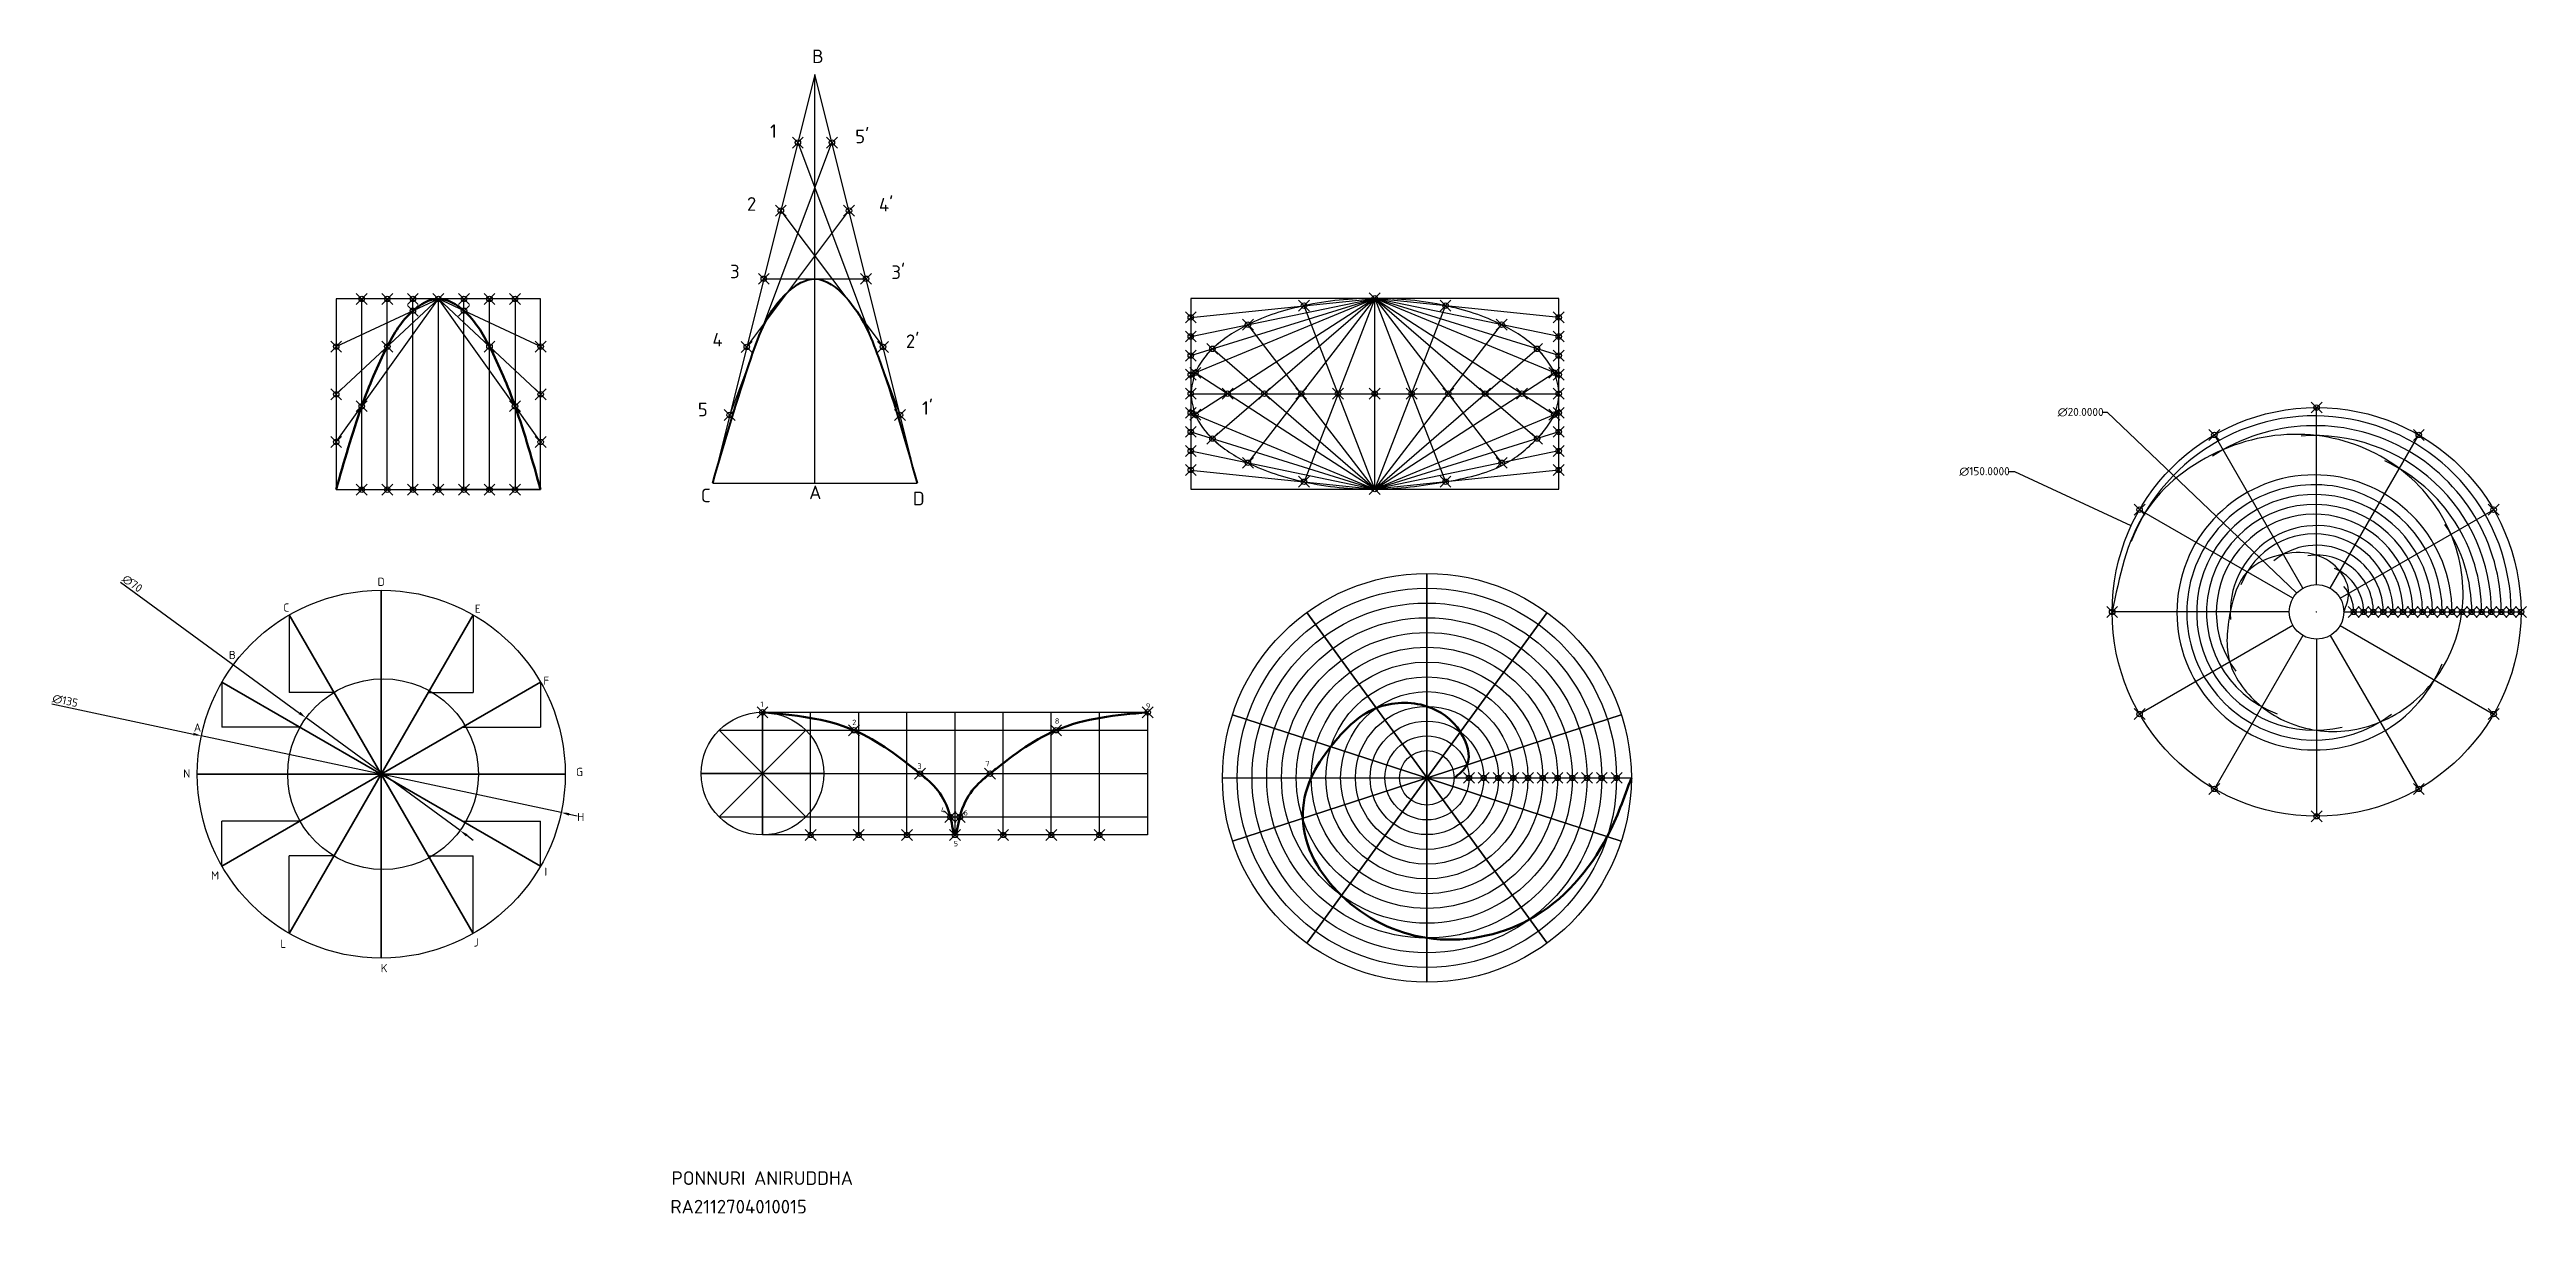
# Model space of a CAD drawing. Header units: millimetres. Extents: x 3631 to 4540, y 1005 to 1432.
import ezdxf

# ---------------------------------------------------------------- set-up
doc = ezdxf.new("R2010")
doc.units = ezdxf.units.MM
doc.header["$PDMODE"] = 35
doc.header["$PDSIZE"] = 2
doc.styles.get("Standard").update_dxf_attribs({"font": 'isocpeur.ttf', "height": 3})
doc.dimstyles.new('ISO-25', dxfattribs={"dimtxt": 3, "dimasz": 3, "dimexe": 1.25, "dimexo": 0.625, "dimtad": 1, "dimtxsty": 'Standard', "dimcen": 2.5, "dimadec": 0, "dimazin": 0, "dimtfac": 1, "dimtmove": 0, "dimatfit": 3, "dimfxl": 1, "dimarcsym": 0})
doc.dimstyles.get("Standard").update_dxf_attribs({"dimtxt": 0.18, "dimasz": 0.18, "dimexe": 0.18, "dimexo": 0.0625, "dimgap": 0.09, "dimtad": 0, "dimtih": 1, "dimtoh": 1, "dimdec": 4, "dimzin": 0, "dimdsep": 46, "dimtxsty": 'Standard', "dimcen": 0.09, "dimadec": 0, "dimazin": 0, "dimtfac": 1, "dimtdec": 4, "dimtofl": 0, "dimtmove": 0, "dimatfit": 3, "dimfxl": 1, "dimtolj": 1, "dimtzin": 0, "dimarcsym": 0})

# ---------------------------------------------------------------- blocks, each defined once
blk = doc.blocks.new('*U1')
blk.add_line((0, 135), (0, 0))
blk = doc.blocks.new('*U2')
at = {"color": 0, "linetype": 'ByBlock', "lineweight": -2, "transparency": 16777216}
blk.add_blockref('*U1', (4399.64, 1232.47), dxfattribs=at)
for p, rotation in [((4399.64, 1367.47), 180), ((4433.39, 1241.51), 30), ((4433.39, 1358.43), 150), ((4365.89, 1358.43), 210.0000000000001), ((4365.89, 1241.51), 330.0000000000001), ((4458.1, 1266.22), 59.99999999999997), ((4458.1, 1333.72), 120), ((4341.19, 1333.72), 240), ((4341.19, 1266.22), 299.9999999999999), ((4467.14, 1299.97), 90), ((4332.14, 1299.97), 270)]:
    blk.add_blockref('*U1', p, dxfattribs=dict(at, rotation=rotation))
blk = doc.blocks.new('*D3')
at = {"color": 0, "lineweight": -2, "transparency": 16777216}
for p, q in [((3632.07, 1191.8), (3683.95, 1180.72)), ((3818.91, 1151.91), (3686.88, 1180.1)), ((3821.84, 1151.29), (3824.78, 1150.66))]:
    blk.add_line(p, q, dxfattribs=at)
at = {"color": 0, "transparency": 16777216}
for points in [[(3684.05, 1181.21), (3683.85, 1180.24), (3686.88, 1180.1)], [(3821.95, 1151.78), (3821.74, 1150.8), (3818.91, 1151.91)]]:
    blk.add_solid(points, dxfattribs=at)
at = {"layer": 'Defpoints', "color": 0, "transparency": 16777216}
for p in [(3686.88, 1180.1), (3818.91, 1151.91)]:
    blk.add_point(p, dxfattribs=at)
at = {"color": 0, "transparency": 16777216, "insert": (3636.93, 1192.93), "char_height": 3, "attachment_point": 5, "rotation": 347.94903}
blk.add_mtext('∅135', dxfattribs=at)
blk = doc.blocks.new('*D4')
at = {"color": 0, "lineweight": -2, "transparency": 16777216}
for p, q in [((3657.26, 1236.46), (3722.9, 1188.44)), ((3781.81, 1145.34), (3725.32, 1186.67)), ((3784.24, 1143.57), (3786.66, 1141.8))]:
    blk.add_line(p, q, dxfattribs=at)
at = {"color": 0, "transparency": 16777216}
for points in [[(3723.19, 1188.85), (3722.6, 1188.04), (3725.32, 1186.67)], [(3784.53, 1143.97), (3783.94, 1143.17), (3781.81, 1145.34)]]:
    blk.add_solid(points, dxfattribs=at)
at = {"layer": 'Defpoints', "color": 0, "transparency": 16777216}
for p in [(3725.32, 1186.67), (3781.81, 1145.34)]:
    blk.add_point(p, dxfattribs=at)
at = {"color": 0, "transparency": 16777216, "insert": (3661.57, 1235.94), "char_height": 3, "attachment_point": 5, "rotation": 323.81262}
blk.add_mtext('∅70', dxfattribs=at)
blk = doc.blocks.new('*U5')
blk.add_line((0, 45), (0, 0))
blk = doc.blocks.new('*U6')
at = {"color": 0, "linetype": 'ByBlock', "lineweight": -2, "transparency": 16777216}
blk.add_blockref('*U5', (4700.18, 1277.67), dxfattribs=at)
for p, rotation in [((4700.18, 1322.67), 180), ((4716.09, 1284.26), 44.99999999999999), ((4716.09, 1316.08), 135), ((4684.27, 1316.08), 225), ((4684.27, 1284.26), 315.0000000000001), ((4722.68, 1300.17), 90), ((4677.68, 1300.17), 270)]:
    blk.add_blockref('*U5', p, dxfattribs=dict(at, rotation=rotation))
blk = doc.blocks.new('*U7')
blk.add_line((0, 150), (0, 0))
blk = doc.blocks.new('*U8')
at = {"color": 0, "linetype": 'ByBlock', "lineweight": -2, "transparency": 16777216}
blk.add_blockref('*U7', (4900.35, 1225.25), dxfattribs=at)
for p, rotation in [((4900.35, 1375.25), 180), ((4944.44, 1239.58), 35.99999999999999), ((4944.44, 1360.93), 144), ((4856.27, 1360.93), 216), ((4856.27, 1239.58), 324), ((4971.68, 1277.08), 71.99999999999999), ((4971.68, 1323.43), 108), ((4829.02, 1323.43), 251.9999999999999), ((4829.02, 1277.08), 288)]:
    blk.add_blockref('*U7', p, dxfattribs=dict(at, rotation=rotation))
blk = doc.blocks.new('*D13')
at = {"color": 0, "lineweight": -2, "transparency": 16777216}
for p, q in [((4384.26, 1298.84), (4386.15, 1298.84)), ((4386.15, 1298.84), (4455.58, 1232.58)), ((4462.85, 1225.55), (4463.03, 1225.55)), ((4462.94, 1225.46), (4462.94, 1225.64))]:
    blk.add_line(p, q, dxfattribs=at)
at = {"color": 0, "transparency": 16777216}
blk.add_solid([(4455.6, 1232.6), (4455.56, 1232.56), (4455.71, 1232.46)], dxfattribs=at)
at = {"layer": 'Defpoints', "color": 0, "transparency": 16777216}
for p in [(4455.71, 1232.46), (4470.18, 1218.65)]:
    blk.add_point(p, dxfattribs=at)
at = {"color": 0, "transparency": 16777216, "insert": (4376.37, 1298.84), "char_height": 3, "attachment_point": 5}
blk.add_mtext('\\A1;∅20.0000', dxfattribs=at)
blk = doc.blocks.new('*D14')
at = {"color": 0, "lineweight": -2, "transparency": 16777216}
for p, q in [((4349.76, 1277.09), (4352.06, 1277.09)), ((4352.06, 1277.09), (4394.77, 1257.24)), ((4462.85, 1225.55), (4463.03, 1225.55)), ((4462.94, 1225.46), (4462.94, 1225.64))]:
    blk.add_line(p, q, dxfattribs=at)
at = {"color": 0, "transparency": 16777216}
blk.add_solid([(4394.78, 1257.27), (4394.75, 1257.21), (4394.93, 1257.17)], dxfattribs=at)
at = {"layer": 'Defpoints', "color": 0, "transparency": 16777216}
for p in [(4394.93, 1257.17), (4530.95, 1193.94)]:
    blk.add_point(p, dxfattribs=at)
at = {"color": 0, "transparency": 16777216, "insert": (4341.12, 1277.09), "char_height": 3, "attachment_point": 5}
blk.add_mtext('\\A1;∅150.0000', dxfattribs=at)

msp = doc.modelspace()

# ---------------------------------------------------------------- linework, layer by layer
for p, q in [((3911.98994, 1422.79582), (3874.48994, 1272.79582)), ((3911.98994, 1272.79582), (3911.98994, 1422.79582)), ((3949.48994, 1272.79582), (3911.98994, 1422.79582)), ((3880.73994, 1297.79582), (3918.23994, 1397.79582)), ((3905.73994, 1397.79582), (3943.23994, 1297.79582)), ((3886.98994, 1322.79582), (3924.48994, 1372.79582)), ((3899.48994, 1372.79582), (3936.98994, 1322.79582)), ((3893.23994, 1347.79582), (3930.73994, 1347.79582)), ((3811.35809, 1340.42316), (3736.35809, 1340.42316)), ((3736.35809, 1340.42316), (3736.35809, 1270.42316)), ((3736.35809, 1322.92316), (3773.85809, 1340.42316)), ((3736.35809, 1305.42316), (3773.85809, 1340.42316)), ((3736.35809, 1287.92316), (3773.85809, 1340.42316)), ((3736.35809, 1322.92316), (3773.85809, 1340.42316)), ((3736.35809, 1305.42316), (3773.85809, 1340.42316)), ((3736.35809, 1287.92316), (3773.85809, 1340.42316)), ((3745.73309, 1270.42316), (3745.73309, 1340.42316)), ((3755.10809, 1270.42316), (3755.10809, 1340.42316)), ((3764.48309, 1270.42316), (3764.48309, 1340.42316)), ((3773.85809, 1270.42316), (3773.85809, 1340.42316)), ((3773.85809, 1270.42316), (3773.85809, 1340.42316)), ((3811.35809, 1322.92316), (3773.85809, 1340.42316)), ((3811.35809, 1305.42316), (3773.85809, 1340.42316)), ((3811.35809, 1287.92316), (3773.85809, 1340.42316)), ((3783.23309, 1270.42316), (3783.23309, 1340.42316)), ((3792.60809, 1270.42316), (3792.60809, 1340.42316)), ((3801.98309, 1340.42316), (3801.98309, 1270.42316)), ((3811.35809, 1270.42316), (3811.35809, 1340.42316)), ((4184.90299, 1340.6208), (4049.90299, 1340.6208)), ((4049.90299, 1340.6208), (4049.90299, 1270.6208)), ((4049.90299, 1312.6208), (4117.40299, 1340.6208)), ((4049.90299, 1319.6208), (4117.40299, 1340.6208)), ((4049.90299, 1326.6208), (4117.40299, 1340.6208)), ((4049.90299, 1333.6208), (4117.40299, 1340.6208)), ((4049.90299, 1312.6208), (4117.40299, 1340.6208)), ((4049.90299, 1319.6208), (4117.40299, 1340.6208)), ((4049.90299, 1326.6208), (4117.40299, 1340.6208)), ((4049.90299, 1333.6208), (4117.40299, 1340.6208)), ((4117.40299, 1340.6208), (4051.54933, 1297.93787)), ((4117.40299, 1340.6208), (4057.84416, 1289.15021)), ((4117.40299, 1340.6208), (4070.85126, 1280.27597)), ((4117.40299, 1340.6208), (4091.44145, 1273.31311)), ((4117.40299, 1270.6208), (4091.44145, 1337.92849)), ((4117.40299, 1270.6208), (4091.44145, 1337.92849)), ((4117.40299, 1270.6208), (4117.40299, 1340.6208)), ((4184.90299, 1312.6208), (4117.40299, 1340.6208)), ((4184.90299, 1319.6208), (4117.40299, 1340.6208)), ((4184.90299, 1326.6208), (4117.40299, 1340.6208)), ((4184.90299, 1333.6208), (4117.40299, 1340.6208)), ((4184.90299, 1312.6208), (4117.40299, 1340.6208)), ((4184.90299, 1319.6208), (4117.40299, 1340.6208)), ((4184.90299, 1326.6208), (4117.40299, 1340.6208)), ((4184.90299, 1333.6208), (4117.40299, 1340.6208)), ((4117.40299, 1340.6208), (4143.36453, 1273.31311)), ((4117.40299, 1340.6208), (4163.95471, 1280.27597)), ((4117.40299, 1340.6208), (4176.96181, 1289.15021)), ((4117.40299, 1340.6208), (4183.25665, 1297.93787)), ((4117.40299, 1270.6208), (4143.36453, 1337.92849)), ((4117.40299, 1270.6208), (4143.36453, 1337.92849)), ((4184.90299, 1270.6208), (4184.90299, 1340.6208)), ((4117.40299, 1270.6208), (4070.85126, 1330.96563)), ((4117.40299, 1270.6208), (4070.85126, 1330.96563)), ((4117.40299, 1270.6208), (4163.95471, 1330.96563)), ((4117.40299, 1270.6208), (4163.95471, 1330.96563)), ((4117.40299, 1270.6208), (4057.84416, 1322.09139)), ((4117.40299, 1270.6208), (4057.84416, 1322.09139)), ((4117.40299, 1270.6208), (4176.96181, 1322.09139)), ((4117.40299, 1270.6208), (4176.96181, 1322.09139)), ((4117.40299, 1270.6208), (4051.54933, 1313.30373)), ((4117.40299, 1270.6208), (4051.54933, 1313.30373)), ((4117.40299, 1270.6208), (4183.25665, 1313.30373)), ((4117.40299, 1270.6208), (4183.25665, 1313.30373)), ((4049.90299, 1305.6208), (4184.90299, 1305.6208)), ((4462.94256, 1235.55281), (4462.94256, 1300.55281)), ((4049.90299, 1298.6208), (4117.40299, 1270.6208)), ((4049.90299, 1291.6208), (4117.40299, 1270.6208)), ((4184.90299, 1298.6208), (4117.40299, 1270.6208)), ((4184.90299, 1291.6208), (4117.40299, 1270.6208)), ((4457.94256, 1234.21307), (4425.44256, 1290.50472)), ((4467.94256, 1234.21307), (4500.44256, 1290.50472)), ((4049.90299, 1284.6208), (4117.40299, 1270.6208)), ((4184.90299, 1284.6208), (4117.40299, 1270.6208)), ((3874.48994, 1272.79582), (3874.48994, 1272.79582)), ((3874.48994, 1272.79582), (3949.48994, 1272.79582)), ((4049.90299, 1277.6208), (4117.40299, 1270.6208)), ((4184.90299, 1277.6208), (4117.40299, 1270.6208)), ((3736.35809, 1270.42316), (3811.35809, 1270.42316)), ((3811.35809, 1270.42316), (3773.85809, 1270.42316)), ((4049.90299, 1270.6208), (4184.90299, 1270.6208)), ((4454.28231, 1230.55281), (4397.99066, 1263.05281)), ((4471.60282, 1230.55281), (4527.89447, 1263.05281)), ((3719.14585, 1224.46202), (3719.14585, 1196.02165)), ((3786.64585, 1224.46202), (3786.64585, 1196.02165)), ((4452.94256, 1225.55281), (4387.94256, 1225.55281)), ((4454.28231, 1220.55281), (4397.99066, 1188.05281)), ((4471.60282, 1220.55281), (4527.89447, 1188.05281)), ((4472.94256, 1225.55281), (4537.94256, 1225.55281)), ((4457.94256, 1216.89256), (4425.44256, 1160.60091)), ((4462.94256, 1215.55281), (4462.94256, 1150.55281)), ((4467.94256, 1216.89256), (4500.44256, 1160.60091)), ((3694.43914, 1199.75531), (3694.43914, 1183.21413)), ((3811.35257, 1199.75531), (3811.35257, 1183.21413)), ((3735.56591, 1196.02165), (3719.14585, 1196.02165)), ((3770.2258, 1196.02165), (3786.64585, 1196.02165)), ((3723.0893, 1183.21413), (3694.43914, 1183.21413)), ((3782.70241, 1183.21413), (3811.35257, 1183.21413)), ((3876.85068, 1182.11302), (4034.06058, 1182.11302)), ((3892.76058, 1188.70312), (4034.06058, 1188.70312)), ((3910.42308, 1143.70312), (3910.42308, 1188.70312)), ((3928.08558, 1143.70312), (3928.08558, 1188.70312)), ((3945.74808, 1143.70312), (3945.74808, 1188.70312)), ((3963.41058, 1143.70312), (3963.41058, 1188.70312)), ((3981.07308, 1143.70312), (3981.07308, 1188.70312)), ((3998.73558, 1143.70312), (3998.73558, 1188.70312)), ((4016.39808, 1143.70312), (4016.39808, 1188.70312)), ((4034.06058, 1188.70312), (4034.06058, 1143.70312)), ((3870.26058, 1166.20312), (4034.06058, 1166.20312)), ((4061.53157, 1164.64143), (4146.53157, 1164.64143)), ((4146.53157, 1164.64143), (4211.53157, 1164.64143)), ((3694.43914, 1132.25531), (3694.43914, 1148.79649)), ((3723.0893, 1148.79649), (3694.43914, 1148.79649)), ((3782.70241, 1148.79649), (3811.35257, 1148.79649)), ((3811.35257, 1132.25531), (3811.35257, 1148.79649)), ((3876.85068, 1150.29322), (4034.06058, 1150.29322)), ((3719.14585, 1107.54859), (3719.14585, 1135.98897)), ((3735.56591, 1135.98897), (3719.14585, 1135.98897)), ((3770.2258, 1135.98897), (3786.64585, 1135.98897)), ((3786.64585, 1107.54859), (3786.64585, 1135.98897)), ((4034.06058, 1143.70312), (3892.76058, 1143.70312))]:
    msp.add_line(p, q)
for centre, radius in [((4462.94256, 1225.55281), 75), ((4136.53157, 1164.64143), 75), ((3752.89585, 1166.00531), 67.5), ((4136.53157, 1164.64143), 69.58333), ((4136.53157, 1164.64143), 64.16667), ((4462.94256, 1225.55281), 10), ((4136.53157, 1164.64143), 58.75), ((4136.53157, 1164.64143), 53.33333), ((4136.53157, 1164.64143), 47.91667), ((3753.56645, 1166.00531), 35), ((4136.53157, 1164.64143), 42.5), ((4136.53157, 1164.64143), 37.08333), ((4136.53157, 1164.64143), 31.66667), ((4136.53157, 1164.64143), 26.25), ((3892.76058, 1166.20312), 22.5), ((4136.53157, 1164.64143), 20.83333), ((4136.53157, 1164.64143), 15.41667), ((4136.53157, 1164.64143), 10)]:
    msp.add_circle(centre, radius)
for centre, radius, start, end in [((4462.1882, 1225.35807), 72.14352, 0.15466773, 158.85316299), ((4462.1882, 1225.35807), 68.53242, 0.16281747, 123.16568595), ((4462.1882, 1225.35807), 64.92133, 0.17187384, 94.37429407), ((4462.1882, 1225.35807), 50.47697, 0.22105704, 338.0375101), ((4462.1882, 1225.35807), 61.31023, 0.18199702, 65.11958651), ((4462.1882, 1225.35807), 46.86588, 0.23808989, 307.06788183), ((4462.1882, 1225.35807), 43.25481, 0.25796668, 283.4777404), ((4462.1882, 1225.35807), 39.64373, 0.28146454, 249.79599441), ((4462.1882, 1225.35807), 36.03267, 0.30967216, 216.62872522), ((4462.94256, 1225.55281), 31.66667, 0, 185.13735302), ((4462.1882, 1225.35807), 28.81058, 0.38730027, 159.52008806), ((4462.1882, 1225.35807), 57.69914, 0.19338732, 34.05576045), ((4462.94256, 1225.55281), 24.44444, 0, 129.75557202), ((4462.94256, 1225.55281), 20.83333, 0, 98.8047291), ((4462.94256, 1225.55281), 17.22222, 0, 67.7183232), ((4462.94256, 1225.55281), 13.61111, 0, 42.96376266)]:
    msp.add_arc(centre, radius, start, end)
at = {"color": 1, "linetype": 'Continuous', "lineweight": 40}
msp.add_spline([(3874.48994, 1272.79582), (3888.57656, 1318.69347), (3902.18294, 1343.05316), (3911.98994, 1347.79582), (3923.30804, 1341.03835), (3935.30416, 1318.95789), (3949.48994, 1272.79582)], degree=3, dxfattribs=at)
at = {"color": 1, "lineweight": 50}
msp.add_spline([(3736.35809, 1270.42316), (3745.73309, 1301.04816), (3755.10809, 1322.92316), (3764.48309, 1336.04816), (3773.85809, 1340.42316), (3783.23309, 1336.04816), (3792.60809, 1322.92316), (3801.98309, 1301.04816), (3811.35809, 1270.42316)], degree=3, dxfattribs=at)
at = {"color": 1, "linetype": 'Continuous', "lineweight": 30}
msp.add_spline([(4049.90299, 1305.6208), (4051.54933, 1313.30373), (4057.84416, 1322.09139), (4070.85126, 1330.96563), (4091.44145, 1337.92849), (4117.39124, 1340.60558), (4143.36453, 1337.92849), (4163.95471, 1330.96563), (4176.96181, 1322.09139), (4183.25665, 1313.30373), (4184.90299, 1305.6208), (4183.25665, 1297.93787), (4176.96181, 1289.15021), (4164.51562, 1279.54887), (4143.36453, 1273.31311), (4117.40299, 1270.6208), (4091.44145, 1273.31311), (4070.85126, 1280.27597), (4057.84416, 1289.15021), (4051.54933, 1297.93787), (4049.90299, 1305.6208)], degree=3, dxfattribs=at)
at = {"color": 240, "lineweight": 30, "true_color": 0xed1f24}
msp.add_spline([(4472.94256, 1225.55281), (4474.73013, 1232.35837), (4471.55368, 1240.4677), (4462.94256, 1246.38615), (4450.72034, 1246.72232), (4437.5149, 1240.23348), (4431.2759, 1225.55281), (4431.08777, 1207.16144), (4442.84973, 1190.751), (4462.94256, 1182.10984), (4486.26824, 1185.15157), (4506.1729, 1200.59377), (4516.2759, 1225.55281), (4512.26106, 1254.02686), (4493.3235, 1278.17414), (4462.94256, 1290.27501), (4428.57415, 1285.08066), (4399.98479, 1261.90151), (4387.94256, 1225.55281)], degree=3, dxfattribs=at)
at = {"color": 242, "lineweight": 50, "true_color": 0xcd2027}
msp.add_spline([(4146.53157, 1164.64143), (4151.19369, 1169.40545), (4148.7771, 1181.49596), (4136.53157, 1190.89143), (4117.91837, 1190.26031), (4101.26322, 1176.10081), (4094.03157, 1164.64143), (4090.96011, 1149.83437), (4105.18302, 1121.49386), (4136.53157, 1105.89143), (4174.24779, 1112.72951), (4202.70925, 1143.139), (4211.53157, 1164.64143)], degree=3, dxfattribs=at)
at = {"color": 244, "linetype": 'Continuous', "lineweight": 50, "true_color": 0x991b1e}
msp.add_spline([(3892.76058, 1188.70312), (3926.33298, 1182.11302), (3950.58558, 1166.20312), (3961.65798, 1150.29322), (3963.41058, 1143.70312), (3965.16318, 1150.29322), (3976.23558, 1166.20312), (4000.48818, 1182.11302), (4034.06058, 1188.70312)], degree=3, dxfattribs=at)
for p in [(3905.73994, 1397.79582), (3918.23994, 1397.79582), (3899.48994, 1372.79582), (3924.48994, 1372.79582), (3893.23994, 1347.79582), (3930.73994, 1347.79582), (3745.73309, 1340.42316), (3755.10809, 1340.42316), (3764.48309, 1340.42316), (3764.48309, 1336.04816), (3773.85809, 1340.42316), (3773.85809, 1340.42316), (3783.23309, 1340.42316), (3783.23309, 1336.04816), (3792.60809, 1340.42316), (3801.98309, 1340.42316), (4091.44145, 1337.92849), (4091.44145, 1337.92849), (4117.39124, 1340.62202), (4143.36453, 1337.92849), (4143.36453, 1337.92849), (4049.90299, 1333.6208), (4049.90299, 1326.6208), (4070.85126, 1330.96563), (4070.85126, 1330.96563), (4163.95471, 1330.96563), (4163.95471, 1330.96563), (4184.90299, 1333.6208), (4184.90299, 1326.6208), (3736.35809, 1322.92316), (3736.35809, 1322.92316), (3755.10809, 1322.92316), (3792.60809, 1322.92316), (3811.35809, 1322.92316), (3886.98994, 1322.79582), (3936.98994, 1322.79582), (4049.90299, 1319.6208), (4057.84416, 1322.09139), (4057.84416, 1322.09139), (4176.96181, 1322.09139), (4176.96181, 1322.09139), (4184.90299, 1319.6208), (4049.90299, 1312.6208), (4051.54933, 1313.30373), (4183.25665, 1313.30373), (4183.25665, 1313.30373), (4184.90299, 1312.6208), (3736.35809, 1305.42316), (3736.35809, 1305.42316), (3745.73309, 1301.04816), (3801.98309, 1301.04816), (3811.35809, 1305.42316), (3880.73994, 1297.79582), (3943.23994, 1297.79582), (4049.90299, 1305.6208), (4049.90299, 1298.6208), (4051.54933, 1297.93787), (4063.40299, 1305.6208), (4076.90299, 1305.6208), (4090.40299, 1305.6208), (4103.90299, 1305.6208), (4117.40299, 1305.6208), (4130.90299, 1305.6208), (4144.40299, 1305.6208), (4157.90299, 1305.6208), (4171.40299, 1305.6208), (4183.25665, 1297.93787), (4184.90299, 1305.6208), (4184.90299, 1298.6208), (4462.94256, 1300.55281), (4049.90299, 1291.6208), (4057.84416, 1289.15021), (4176.96181, 1289.15021), (4184.90299, 1291.6208), (4425.44256, 1290.50472), (4500.44256, 1290.50472), (3736.35809, 1287.92316), (3736.35809, 1287.92316), (3811.35809, 1287.92316), (4049.90299, 1284.6208), (4070.85126, 1280.27597), (4163.95471, 1280.27597), (4184.90299, 1284.6208), (3745.73309, 1270.42316), (3755.10809, 1270.42316), (3764.48309, 1270.42316), (3773.85809, 1270.42316), (3783.23309, 1270.42316), (3792.60809, 1270.42316), (3801.98309, 1270.42316), (4049.90299, 1277.6208), (4091.44145, 1273.31311), (4117.40299, 1270.6208), (4143.36453, 1273.31311), (4184.90299, 1277.6208), (4397.99066, 1263.05281), (4527.89447, 1263.05281), (4387.94256, 1225.55281), (4476.55368, 1225.55281), (4480.16479, 1225.55281), (4483.7759, 1225.55281), (4487.38701, 1225.55281), (4490.99812, 1225.55281), (4494.60923, 1225.55281), (4498.22034, 1225.55281), (4501.83145, 1225.55281), (4505.44256, 1225.55281), (4509.05368, 1225.55281), (4512.66479, 1225.55281), (4516.2759, 1225.55281), (4519.88701, 1225.55281), (4523.49812, 1225.55281), (4527.10923, 1225.55281), (4530.72034, 1225.55281), (4534.33145, 1225.55281), (4537.94256, 1225.55281), (3892.76058, 1188.70312), (4034.06058, 1188.70312), (3926.33298, 1182.11302), (4000.48818, 1182.11302), (4397.99066, 1188.05281), (4527.89447, 1188.05281), (3950.58558, 1166.20312), (3976.23558, 1166.20312), (4151.94824, 1164.64143), (4157.3649, 1164.64143), (4162.78157, 1164.64143), (4168.19824, 1164.64143), (4173.6149, 1164.64143), (4179.03157, 1164.64143), (4184.44824, 1164.64143), (4189.8649, 1164.64143), (4195.28157, 1164.64143), (4200.69824, 1164.64143), (4206.1149, 1164.64143), (4425.44256, 1160.60091), (4500.44256, 1160.60091), (3910.42308, 1143.70312), (3928.08558, 1143.70312), (3945.74808, 1143.70312), (3961.65798, 1150.29322), (3963.41058, 1143.70312), (3965.16318, 1150.29322), (3981.07308, 1143.70312), (3998.73558, 1143.70312), (4016.39808, 1143.70312), (4462.94256, 1150.55281)]:
    msp.add_point(p)

# ---------------------------------------------------------------- block references
for name, p in [('*U8', (-763.82188, -135.61046)), ('*U2', (-646.74868, -133.96627)), ('*U6', (-807.41619, -133.96627))]:
    msp.add_blockref(name, p)

# ---------------------------------------------------------------- texts
for s, height, p in [('B', 5, (3910.95465, 1426.93699)), ('1', 5, (3895.51156, 1399.50376)), ("5'", 5, (3926.7765, 1397.53333)), ('2', 5, (3887.06158, 1372.76221)), ("4'", 5, (3935.47737, 1372.48072)), ('3', 5, (3880.86493, 1347.99108)), ("3'", 5, (3940.0645, 1347.70959)), ('4', 5, (3874.38661, 1322.93846)), ("2'", 5, (3945.36646, 1322.37548)), ('5', 5, (3869.03495, 1297.32287)), ("1'", 5, (3951.28145, 1297.88585)), ('C', 5, (3870.16161, 1265.79598)), ('A', 5, (3909.87653, 1266.92194)), ('D', 5, (3947.95115, 1264.67002)), ('D', 3, (3751.55799, 1235.09848)), ('C', 3, (3716.97576, 1225.65209)), ('E', 3, (3787.21421, 1225.22271)), ('B', 3, (3696.99969, 1208.26216)), ('F', 3, (3812.3454, 1198.81577)), ('1', 2, (3891.9842, 1190.67297)), ('9', 2, (4033.42701, 1190.0521)), ('A', 3, (3684.1119, 1181.64052)), ('2', 2, (3925.6972, 1184.00927)), ('8', 2, (4000.01163, 1184.48675)), ('N', 3, (3680.24865, 1164.73871)), ('G', 3, (3824.374, 1165.32404)), ('3', 2, (3949.60693, 1167.94914)), ('7', 2, (3974.53919, 1168.87866)), ('H', 3, (3824.8036, 1148.79286)), ('4', 2, (3958.19395, 1151.84017)), ('6', 2, (3966.53821, 1150.83414)), ('5', 2, (3962.90344, 1139.5303)), ('M', 3, (3690.45269, 1127.31487)), ('I', 3, (3812.75471, 1128.74798)), ('L', 3, (3715.85367, 1102.26546)), ('J', 3, (3786.79974, 1102.72301)), ('K', 3, (3752.69934, 1093.30857)), ('PONNURI ANIRUDDHA', 5, (3859.41438, 1015.26642)), ('RA2112704010015', 5, (3858.95874, 1004.79176))]:
    msp.add_text(s, height=height).set_placement(p)

# ---------------------------------------------------------------- dimensions: what is measured, and where the dimension line sits
for p1, p2, dimstyle, picture, middle in [((4470.17691, 1218.64889), (4455.70822, 1232.45674), 'Standard', '*D13', (4376.3694, 1298.83989)), ((4530.9546, 1193.94011), (4394.93053, 1257.16551), 'Standard', '*D14', (4341.11585, 1277.09224)), ((3781.81461, 1145.34033), (3725.31828, 1186.67029), 'ISO-25', '*D4', (3660.31044, 1234.22685)), ((3818.90831, 1151.91254), (3686.8834, 1180.09808), 'ISO-25', '*D3', (3636.49063, 1190.85626))]:
    dim = msp.add_diameter_dim_2p(p1=p1, p2=p2, dimstyle=dimstyle)
    dim.commit()
    dim.dimension.update_dxf_attribs({"geometry": picture, "text_midpoint": middle, "dimtype": 163})

doc.saveas('drawing.dxf')
